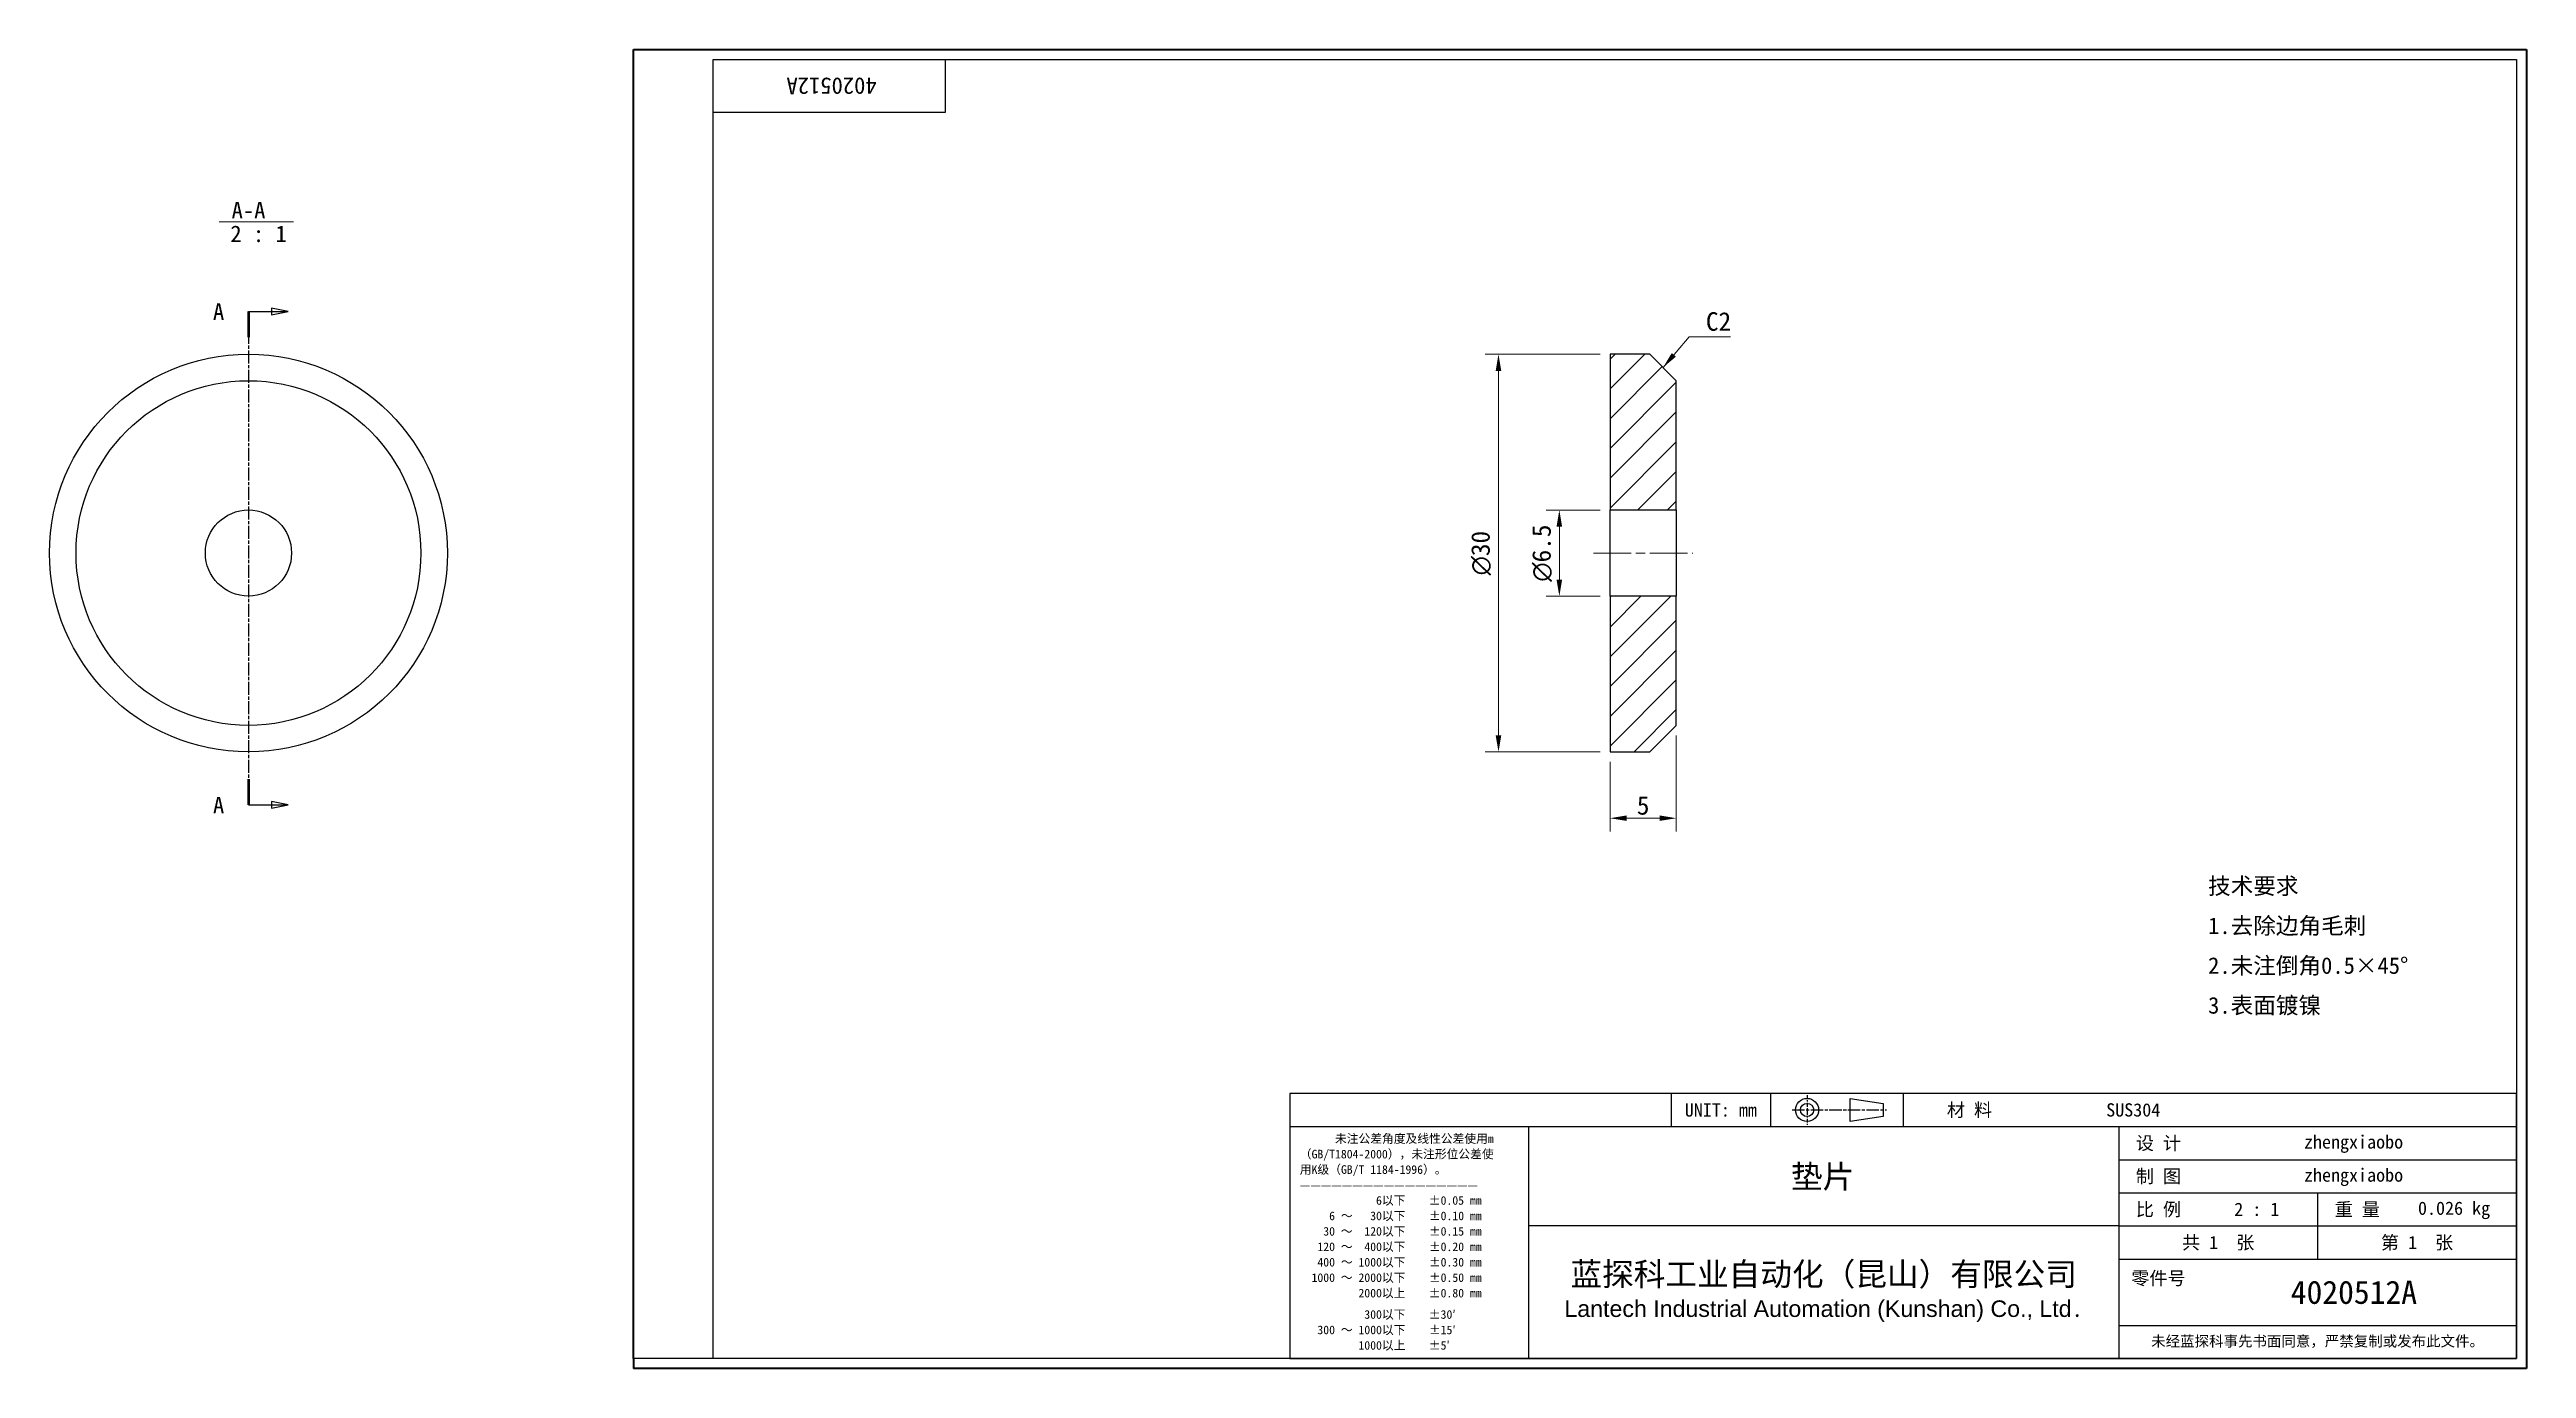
# Model space of a CAD drawing. Header units: millimetres. Extents: x -41 to 146, y 3 to 102.
import ezdxf
from ezdxf.enums import TextEntityAlignment as Align

# ---------------------------------------------------------------- set-up
doc = ezdxf.new("R2010")
doc.units = ezdxf.units.MM
doc.header["$LTSCALE"] = 0.5
doc.linetypes.add('CHAIN', pattern=[0.3543, 0.2362, -0.0295, 0.0591, -0.0295])
for name, color, linetype, lineweight in [('1', 7, 'Continuous', 18), ('剖面线 (ISO)', 7, 'Continuous', 18), ('可见 (ISO)', 7, 'Continuous', 25), ('图框 (ISO)', 7, 'Continuous', 35), ('标题 (ISO)', 7, 'Continuous', 25)]:
    doc.layers.add(name, color=color, linetype=linetype, lineweight=lineweight)
for name, color, linetype, lineweight, true_color in [('中心线 (ISO)', 1, 'CHAIN', 18, 0xff0000), ('剖切线 (ISO)', 7, 'CHAIN', 25, 0x008000), ('尺寸 (ISO)', 7, 'Continuous', 18, 0x008000), ('符号 (ISO)', 7, 'Continuous', 18, 0x008000)]:
    doc.layers.add(name, color=color, linetype=linetype, lineweight=lineweight, true_color=true_color)
doc.styles.add('HZ_33', font='simfang.ttf')
doc.styles.add('文本样式164', font='SimSun.ttf')
doc.styles.add('文本样式165', font='SimSun.ttf')
doc.styles.add('文本样式74', font='SimSun.ttf')
doc.styles.add('最新国标', font='simfang.ttf')
doc.styles.add('注释文本 (ISO)', font='simfang.ttf')
doc.dimstyles.new('默认 (GB)', dxfattribs={"dimscale": 0.5, "dimtxt": 2.8, "dimasz": 2.5, "dimexe": 2, "dimexo": 1.5, "dimgap": 0.5, "dimtad": 1, "dimtoh": 1, "dimdsep": 46, "dimtxsty": '最新国标', "dimcen": 0.09, "dimdle": 10, "dimclrd": 256, "dimclre": 256, "dimclrt": 256, "dimaunit": 1, "dimadec": 3, "dimazin": 2, "dimtfac": 0.535714, "dimtmove": 0, "dimatfit": 3, "dimfxl": 0, "dimtolj": 1, "dimtzin": 0, "dimlwd": -1, "dimlwe": -1, "dimarcsym": 0})
doc.dimstyles.new('默认 (GB)$7', dxfattribs={"dimscale": 0.5, "dimtxt": 2.8, "dimasz": 2.5, "dimexe": 2, "dimexo": 1.5, "dimgap": 0.5, "dimtad": 1, "dimtoh": 1, "dimdsep": 46, "dimtxsty": '最新国标', "dimcen": 0.09, "dimdle": 10, "dimclrd": 256, "dimclre": 256, "dimclrt": 256, "dimaunit": 1, "dimadec": 3, "dimazin": 2, "dimtfac": 0.535714, "dimtmove": 0, "dimatfit": 3, "dimfxl": 0, "dimtolj": 1, "dimtzin": 0, "dimlwd": -1, "dimlwe": -1, "dimarcsym": 0})
pattern_1 = [(45, (0, 0), (-1.122532, 1.122532), [])]

# ---------------------------------------------------------------- blocks, each defined once
blk = doc.blocks.new('图框 最新国标')
at = {"layer": '图框 (ISO)'}
for p, q in [((6, 7), (6, 204.5)), ((6, 204.5), (291.5, 204.5)), ((291.5, 204.5), (291.5, 5.5)), ((6, 7), (6, 5.5)), ((6, 7), (6, 5.5)), ((291.5, 5.5), (6, 5.5))]:
    blk.add_line(p, q, dxfattribs=at)
at = {"layer": '图框 (ISO)', "color": 7, "linetype": 'Continuous', "lineweight": 25}
for p, q in [((18, 203), (290, 203)), ((18, 7), (18, 203)), ((18, 203), (290, 203)), ((53, 203), (53, 195)), ((290, 203), (290, 7)), ((290, 203), (290, 7)), ((53, 195), (18, 195)), ((290, 7), (6, 7)), ((290, 7), (18, 7))]:
    blk.add_line(p, q, dxfattribs=at)
at = {"layer": '图框 (ISO)', "style": '文本样式74'}
blk.add_attdef('零件代号_001', (42.68, 200.25), '', height=2.5, rotation=180, dxfattribs=at)
blk = doc.blocks.new('标题栏 最新国标')
at = {"layer": '标题 (ISO)'}
for p, q in [((381.98, -183.84), (196.98, -183.84)), ((196.98, -183.84), (196.98, -223.84)), ((254.48, -183.84), (254.48, -188.84)), ((269.48, -183.84), (269.48, -188.84)), ((281.48, -188.09), (281.48, -184.59)), ((281.48, -184.59), (286.48, -185.34)), ((286.48, -185.34), (286.48, -187.34)), ((289.48, -183.84), (289.48, -188.84)), ((381.98, -223.84), (381.98, -183.84)), ((383.48, -183.84), (383.48, -225.34)), ((196.98, -188.84), (381.98, -188.84)), ((232.98, -188.84), (232.98, -223.84)), ((286.48, -187.34), (281.48, -188.09)), ((321.98, -188.84), (321.98, -223.84)), ((321.98, -193.84), (381.98, -193.84)), ((321.98, -198.84), (381.98, -198.84)), ((351.98, -198.84), (351.98, -208.84)), ((321.98, -203.84), (232.98, -203.84)), ((321.98, -203.84), (381.98, -203.84)), ((321.98, -208.84), (381.98, -208.84)), ((321.98, -218.84), (381.98, -218.84)), ((196.98, -223.84), (381.98, -223.84)), ((383.48, -225.34), (196.98, -225.34))]:
    blk.add_line(p, q, dxfattribs=at)
at = {"layer": '标题 (ISO)', "linetype": 'CHAIN', "ltscale": 15.834605}
blk.add_line((272.73, -186.34), (286.98, -186.34), dxfattribs=at)
at = {"layer": '标题 (ISO)', "linetype": 'CHAIN', "ltscale": 5.000333}
blk.add_line((274.98, -184.09), (274.98, -188.59), dxfattribs=at)
at = {"layer": '标题 (ISO)'}
for radius in [1.75, 1]:
    blk.add_circle((274.98, -186.34), radius, dxfattribs=at)
at = {"layer": '1', "style": '文本样式164'}
for s, p in [('UNIT: mm', (261.98, -186.34)), ('材 料', (299.48, -186.34)), ('设 计', (327.98, -191.34)), ('制 图', (327.98, -196.34)), ('比 例', (327.98, -201.34)), ('重 量', (357.98, -201.34)), ('共 1  张', (336.98, -206.34)), ('第 1  张', (366.98, -206.34))]:
    blk.add_text(s, height=2, dxfattribs=at).set_placement(p, align=Align.MIDDLE_CENTER)
at = {"layer": '标题 (ISO)', "char_height": 2, "style": '注释文本 (ISO)'}
for s, insert, attachment_point, line_spacing_factor in [('{\\fSimSun|b0|i0|c134|p2;\\H0.65x;      未注公差角度及线性公差使用m\\P（GB/T1804-2000），未注形位公差使\\P用K级（GB/T 1184-1996）。\\P—————————————————\\P             6以下    ±0.05 mm\\P     6 ～   30以下    ±0.10 mm\\P    30 ～  120以下    ±0.15 mm\\P   120 ～  400以下    ±0.20 mm\\P   400 ～ 1000以下    ±0.30 mm\\P  1000 ～ 2000以下    ±0.50 mm\\P          2000以上    ±0.80 mm\\P\\H0.38462x;\\P\\H2.6x;           300以下    ±30′\\P   300 ～ 1000以下    ±15′\\P          1000以上    ±5′}', (198.48, -206.34), 4, 1.075116), ('{\\fMicrosoft YaHei|b0|i0|c134|p34;\\H1.75x;蓝探科工业自动化（昆山）有限公司\\P\\fArial|b0|i0|c0|p34;\\H0.71429x;Lantech Industrial Automation (Kunshan) Co., Ltd\\fFangSong|b0|i0|c134|p49;.\\H1.15195x; }', (277.48, -213.84), 5, 0.978695)]:
    blk.add_mtext(s, dxfattribs=dict(at, insert=insert, attachment_point=attachment_point, line_spacing_factor=line_spacing_factor))
at = {"layer": '标题 (ISO)', "attachment_point": 5, "style": '注释文本 (ISO)'}
for s, insert, char_height in [('\\fFangSong|b0|i0;零件号', (327.98, -211.84), 2), ('\\fSimSun|b0|i0;{\\H1.6000;未经蓝探科事先书面同意，严禁复制或发布此文件。}', (351.98, -221.34), 1.6)]:
    blk.add_mtext(s, dxfattribs=dict(at, insert=insert, char_height=char_height))
at = {"layer": '标题 (ISO)'}
for tag, p, height, style in [('材料_001', (320.09, -187.33), 2, '注释文本 (ISO)'), ('设计人_001', (349.92, -192.16), 2, '注释文本 (ISO)'), ('库存编号_001', (272.56, -198.14), 3.5, '文本样式165'), ('设计人_001', (349.92, -197.16), 2, '注释文本 (ISO)'), ('视图比例_001', (339.41, -202.33), 2, '注释文本 (ISO)'), ('质量\\P3;_001', (367.12, -202.16), 2, '注释文本 (ISO)'), ('零件代号_001', (347.93, -215.59), 3.5, '文本样式165')]:
    blk.add_attdef(tag, p, '', height=height, dxfattribs=dict(at, style=style))
blk = doc.blocks.new('二维转换剖视图0')
at = {"layer": '剖切线 (ISO)', "linetype": 'CHAIN', "ltscale": 16.602329}
blk.add_line((-52.07, 164.98), (-52.07, 90.52), dxfattribs=at)
at = {"layer": '剖切线 (ISO)', "linetype": 'Continuous', "lineweight": 50}
for p, q in [((-52.07, 164.98), (-52.07, 161.1)), ((-52.07, 94.4), (-52.07, 90.52))]:
    blk.add_line(p, q, dxfattribs=at)
at = {"layer": '剖切线 (ISO)', "linetype": 'Continuous'}
for p, q in [((-52.07, 164.98), (-48.57, 164.98)), ((-46.07, 164.98), (-48.57, 165.48)), ((-48.57, 165.48), (-48.57, 164.48)), ((-48.57, 164.98), (-46.07, 164.98)), ((-48.57, 164.48), (-46.07, 164.98)), ((-52.07, 90.52), (-48.57, 90.52)), ((-46.07, 90.52), (-48.57, 91.02)), ((-48.57, 91.02), (-48.57, 90.02)), ((-48.57, 90.52), (-46.07, 90.52)), ((-48.57, 90.02), (-46.07, 90.52))]:
    blk.add_line(p, q, dxfattribs=at)
at = {"layer": '剖切线 (ISO)', "linetype": 'Continuous', "flags": 128}
for points in [[(-48.57, 164.48), (-46.07, 164.98), (-48.57, 165.48), (-48.57, 164.48)], [(-48.57, 90.02), (-46.07, 90.52), (-48.57, 91.02), (-48.57, 90.02)]]:
    blk.add_lwpolyline(points, dxfattribs=at)
at = {"layer": '剖切线 (ISO)'}
for points in [[(-48.57, 164.48), (-46.07, 164.98), (-48.57, 165.48), (-48.57, 164.48)], [(-48.57, 90.02), (-46.07, 90.52), (-48.57, 91.02), (-48.57, 90.02)]]:
    blk.add_solid(points, dxfattribs=at)
at = {"layer": '剖切线 (ISO)', "char_height": 2.5, "attachment_point": 7, "style": 'HZ_33'}
for insert in [(-57.42, 163.71), (-57.42, 89.24)]:
    blk.add_mtext('A', dxfattribs=dict(at, insert=insert))
blk = doc.blocks.new('*D6')
at = {"layer": 'Defpoints', "color": 0, "transparency": 16777216}
for p in [(76.64, 67.51), (72.82, 61.01), (76.64, 61.01)]:
    blk.add_point(p, dxfattribs=at)
at = {"layer": '尺寸 (ISO)', "color": 116, "true_color": 0x00803f, "transparency": 16777216}
for p, q in [((75.89, 67.51), (71.82, 67.51)), ((72.82, 66.26), (72.82, 62.26)), ((75.89, 61.01), (71.82, 61.01))]:
    blk.add_line(p, q, dxfattribs=at)
for points in [[(72.61, 66.26), (73.03, 66.26), (72.82, 67.51)], [(72.61, 62.26), (73.03, 62.26), (72.82, 61.01)]]:
    blk.add_solid(points, dxfattribs=at)
at = {"layer": '尺寸 (ISO)', "transparency": 16777216, "insert": (71.52, 64.26), "char_height": 1.4, "attachment_point": 5, "rotation": 90, "style": '最新国标'}
blk.add_mtext('\\A1;{\\fAIGDT|b0|i0;\\ln}\\fFangSong|b0|i0;6.5', dxfattribs=at)
blk = doc.blocks.new('*D7')
at = {"layer": 'Defpoints', "color": 0, "transparency": 16777216}
for p in [(68.23, 79.26), (76.64, 79.26), (76.64, 49.26)]:
    blk.add_point(p, dxfattribs=at)
at = {"layer": '尺寸 (ISO)', "color": 116, "true_color": 0x00803f, "transparency": 16777216}
for p, q in [((75.89, 79.26), (67.23, 79.26)), ((68.23, 50.51), (68.23, 78.01)), ((75.89, 49.26), (67.23, 49.26))]:
    blk.add_line(p, q, dxfattribs=at)
for points in [[(68.02, 78.01), (68.44, 78.01), (68.23, 79.26)], [(68.02, 50.51), (68.44, 50.51), (68.23, 49.26)]]:
    blk.add_solid(points, dxfattribs=at)
at = {"layer": '尺寸 (ISO)', "transparency": 16777216, "insert": (66.92, 64.26), "char_height": 1.4, "attachment_point": 5, "rotation": 90, "style": '最新国标'}
blk.add_mtext('\\A1;\\fAIGDT|b0|i0;n\\fFangSong|b0|i0;30', dxfattribs=at)
blk = doc.blocks.new('*D8')
at = {"layer": 'Defpoints', "color": 0, "transparency": 16777216}
for p in [(81.64, 51.26), (76.64, 49.26), (81.64, 44.26)]:
    blk.add_point(p, dxfattribs=at)
at = {"layer": '尺寸 (ISO)', "color": 116, "true_color": 0x00803f, "transparency": 16777216}
for p, q in [((81.64, 50.51), (81.64, 43.26)), ((76.64, 48.51), (76.64, 43.26)), ((77.89, 44.26), (80.39, 44.26))]:
    blk.add_line(p, q, dxfattribs=at)
for points in [[(77.89, 44.47), (77.89, 44.06), (76.64, 44.26)], [(80.39, 44.47), (80.39, 44.06), (81.64, 44.26)]]:
    blk.add_solid(points, dxfattribs=at)
at = {"layer": '尺寸 (ISO)', "transparency": 16777216, "insert": (79.14, 45.22), "char_height": 1.4, "attachment_point": 5, "style": '最新国标'}
blk.add_mtext('\\A1;5', dxfattribs=at)

msp = doc.modelspace()

# ---------------------------------------------------------------- hatches: boundary and pattern name
at = {"layer": '剖面线 (ISO)'}
h = msp.add_hatch(dxfattribs=at)
h.set_pattern_fill('ANSI31', color=256, scale=12.7, style=0)
h.set_pattern_definition(pattern_1)
h.paths.add_polyline_path([(81.641, 77.264), (79.641, 79.264), (76.641, 79.264), (76.641, 67.514), (81.641, 67.514)])
h = msp.add_hatch(dxfattribs=at)
h.set_pattern_fill('ANSI31', color=256, scale=12.7, style=0)
h.set_pattern_definition(pattern_1)
h.paths.add_polyline_path([(79.641, 49.264), (81.641, 51.264), (81.641, 61.014), (76.641, 61.014), (76.641, 49.264)])

# ---------------------------------------------------------------- linework, layer by layer
at = {"layer": '中心线 (ISO)', "ltscale": 23.990969}
msp.add_line((75.391, 64.264), (82.891, 64.264), dxfattribs=at)
at = {"layer": '可见 (ISO)'}
for p, q in [((79.641, 79.264), (76.641, 79.264)), ((76.641, 79.264), (76.641, 67.514)), ((81.641, 77.264), (79.641, 79.264)), ((81.641, 67.514), (81.641, 77.264)), ((76.641, 67.514), (81.641, 67.514)), ((76.641, 61.014), (76.641, 67.514)), ((81.641, 67.514), (81.641, 61.014)), ((81.641, 61.014), (76.641, 61.014)), ((76.641, 61.014), (76.641, 49.264)), ((81.641, 51.264), (81.641, 61.014)), ((79.641, 49.264), (81.641, 51.264)), ((76.641, 49.264), (79.641, 49.264))]:
    msp.add_line(p, q, dxfattribs=at)
for radius in [15, 13, 3.25]:
    msp.add_circle((-26.034, 64.264), radius, dxfattribs=at)
at = {"layer": '符号 (ISO)'}
msp.add_line((-28.247, 89.252), (-22.633, 89.252), dxfattribs=at)

# ---------------------------------------------------------------- block references
at = {"xscale": 0.5, "yscale": 0.5, "zscale": 0.5}
msp.add_blockref('图框 最新国标', (0, 0), dxfattribs=at).add_auto_attribs({'零件代号_001': '4020512A'})
ref = msp.add_blockref('标题栏 最新国标', (-45.991, 115.422), dxfattribs=dict(xscale=0.5, yscale=0.5, zscale=0.5))
ref.add_attrib('零件代号_001', '4020512A', (127.975, 7.625), dxfattribs={"layer": '标题 (ISO)', "height": 1.75, "style": '文本样式165'})
ref.add_attrib('库存编号_001', '垫片', (90.286, 16.351), dxfattribs={"layer": '标题 (ISO)', "height": 1.75, "style": '文本样式165'})
ref.add_attrib('质量\\P3;_001', '0.026 kg', (137.569, 14.341), dxfattribs={"layer": '标题 (ISO)', "height": 1, "style": '注释文本 (ISO)'})
ref.add_attrib('视图比例_001', '2 : 1', (123.714, 14.259), dxfattribs={"layer": '标题 (ISO)', "height": 1, "style": '注释文本 (ISO)'})
ref.add_attrib('设计人_001', 'zhengxiaobo', (128.969, 19.341), dxfattribs={"layer": '标题 (ISO)', "height": 1, "style": '注释文本 (ISO)'})
ref.add_attrib('设计人_001', 'zhengxiaobo', (128.969, 16.841), dxfattribs={"layer": '标题 (ISO)', "height": 1, "style": '注释文本 (ISO)'})
ref.add_attrib('材料_001', 'SUS304', (114.056, 21.756), dxfattribs={"layer": '标题 (ISO)', "height": 1, "style": '注释文本 (ISO)'})
at = {"layer": '剖切线 (ISO)', "xscale": 0.5, "yscale": 0.5, "zscale": 0.5}
msp.add_blockref('二维转换剖视图0', (0, 0), dxfattribs=at)

# ---------------------------------------------------------------- texts
at = {"layer": '符号 (ISO)'}
for s, insert, char_height, attachment_point, style in [('A-A ', (-27.304, 89.508), 1.25, 7, 'HZ_33'), (' 2 : 1', (-28.247, 87.702), 1.25, 7, 'HZ_33'), ('C2', (83.872, 82.436), 1.4, 1, '最新国标')]:
    msp.add_mtext(s, dxfattribs=dict(at, insert=insert, char_height=char_height, attachment_point=attachment_point, style=style))
at = {"layer": '符号 (ISO)', "insert": (121.742, 34.58), "char_height": 1.25, "width": 17.77778, "attachment_point": 4, "line_spacing_factor": 1.441304, "style": '注释文本 (ISO)'}
msp.add_mtext('\\fFangSong|b0|i0;{\\H1.2500;技术要求\\P}\\fFangSong|b0|i0;{\\H1.2500;1.去除边角毛刺\\P}\\fFangSong|b0|i0;{\\H1.2500;2.未注倒角0.5×45°\\P}\\fFangSong|b0|i0;{\\H1.2500;3.表面镀镍}', dxfattribs=at)

# ---------------------------------------------------------------- dimensions: what is measured, and where the dimension line sits
at = {"layer": '尺寸 (ISO)', "color": 116, "true_color": 0x00803f}
for base, p1, p2, angle, text, picture, middle in [((68.228, 79.264), (76.641, 49.264), (76.641, 79.264), 270, '\\fAIGDT|b0|i0;n\\fFangSong|b0|i0;<>', '*D7', (68.228, 64.264)), ((72.822, 61.014), (76.641, 67.514), (76.641, 61.014), 90, '{\\fAIGDT|b0|i0;\\ln}\\fFangSong|b0|i0;<>', '*D6', (72.822, 64.264))]:
    dim = msp.add_linear_dim(base=base, p1=p1, p2=p2, angle=angle, text=text, dimstyle='默认 (GB)', override={"dimgap": 0.5, "dimtoh": 0, "dimdec": 2, "dimtol": 0, "dimlim": 0, "dimtp": 0, "dimtm": 0, "dimtdec": 2, "dimtofl": 0, "dimatfit": 1}, dxfattribs=at)
    dim.commit()
    dim.dimension.update_dxf_attribs({"geometry": picture, "text_midpoint": middle, "dimtype": 160})
dim = msp.add_linear_dim(base=(81.641, 44.264), p1=(76.641, 49.264), p2=(81.641, 51.264), angle=180, dimstyle='默认 (GB)', override={"dimgap": 0.5, "dimtoh": 0, "dimdec": 2, "dimtol": 0, "dimlim": 0, "dimtp": 0, "dimtm": 0, "dimtdec": 2, "dimtofl": 0, "dimatfit": 1}, dxfattribs=at)
dim.commit()
dim.dimension.update_dxf_attribs({"geometry": '*D8', "text_midpoint": (79.141, 44.264), "dimtype": 160})

# ---------------------------------------------------------------- leaders
at = {"layer": '符号 (ISO)', "color": 116, "true_color": 0x00803f, "annotation_type": 0, "has_hookline": 1, "hookline_direction": 0, "text_width": 1.856}
msp.add_leader([(80.641, 78.264), (82.622, 80.586), (83.872, 80.586)], dimstyle='默认 (GB)$7', override={"dimgap": 0, "dimtad": 1}, dxfattribs=at)

doc.saveas('drawing.dxf')
